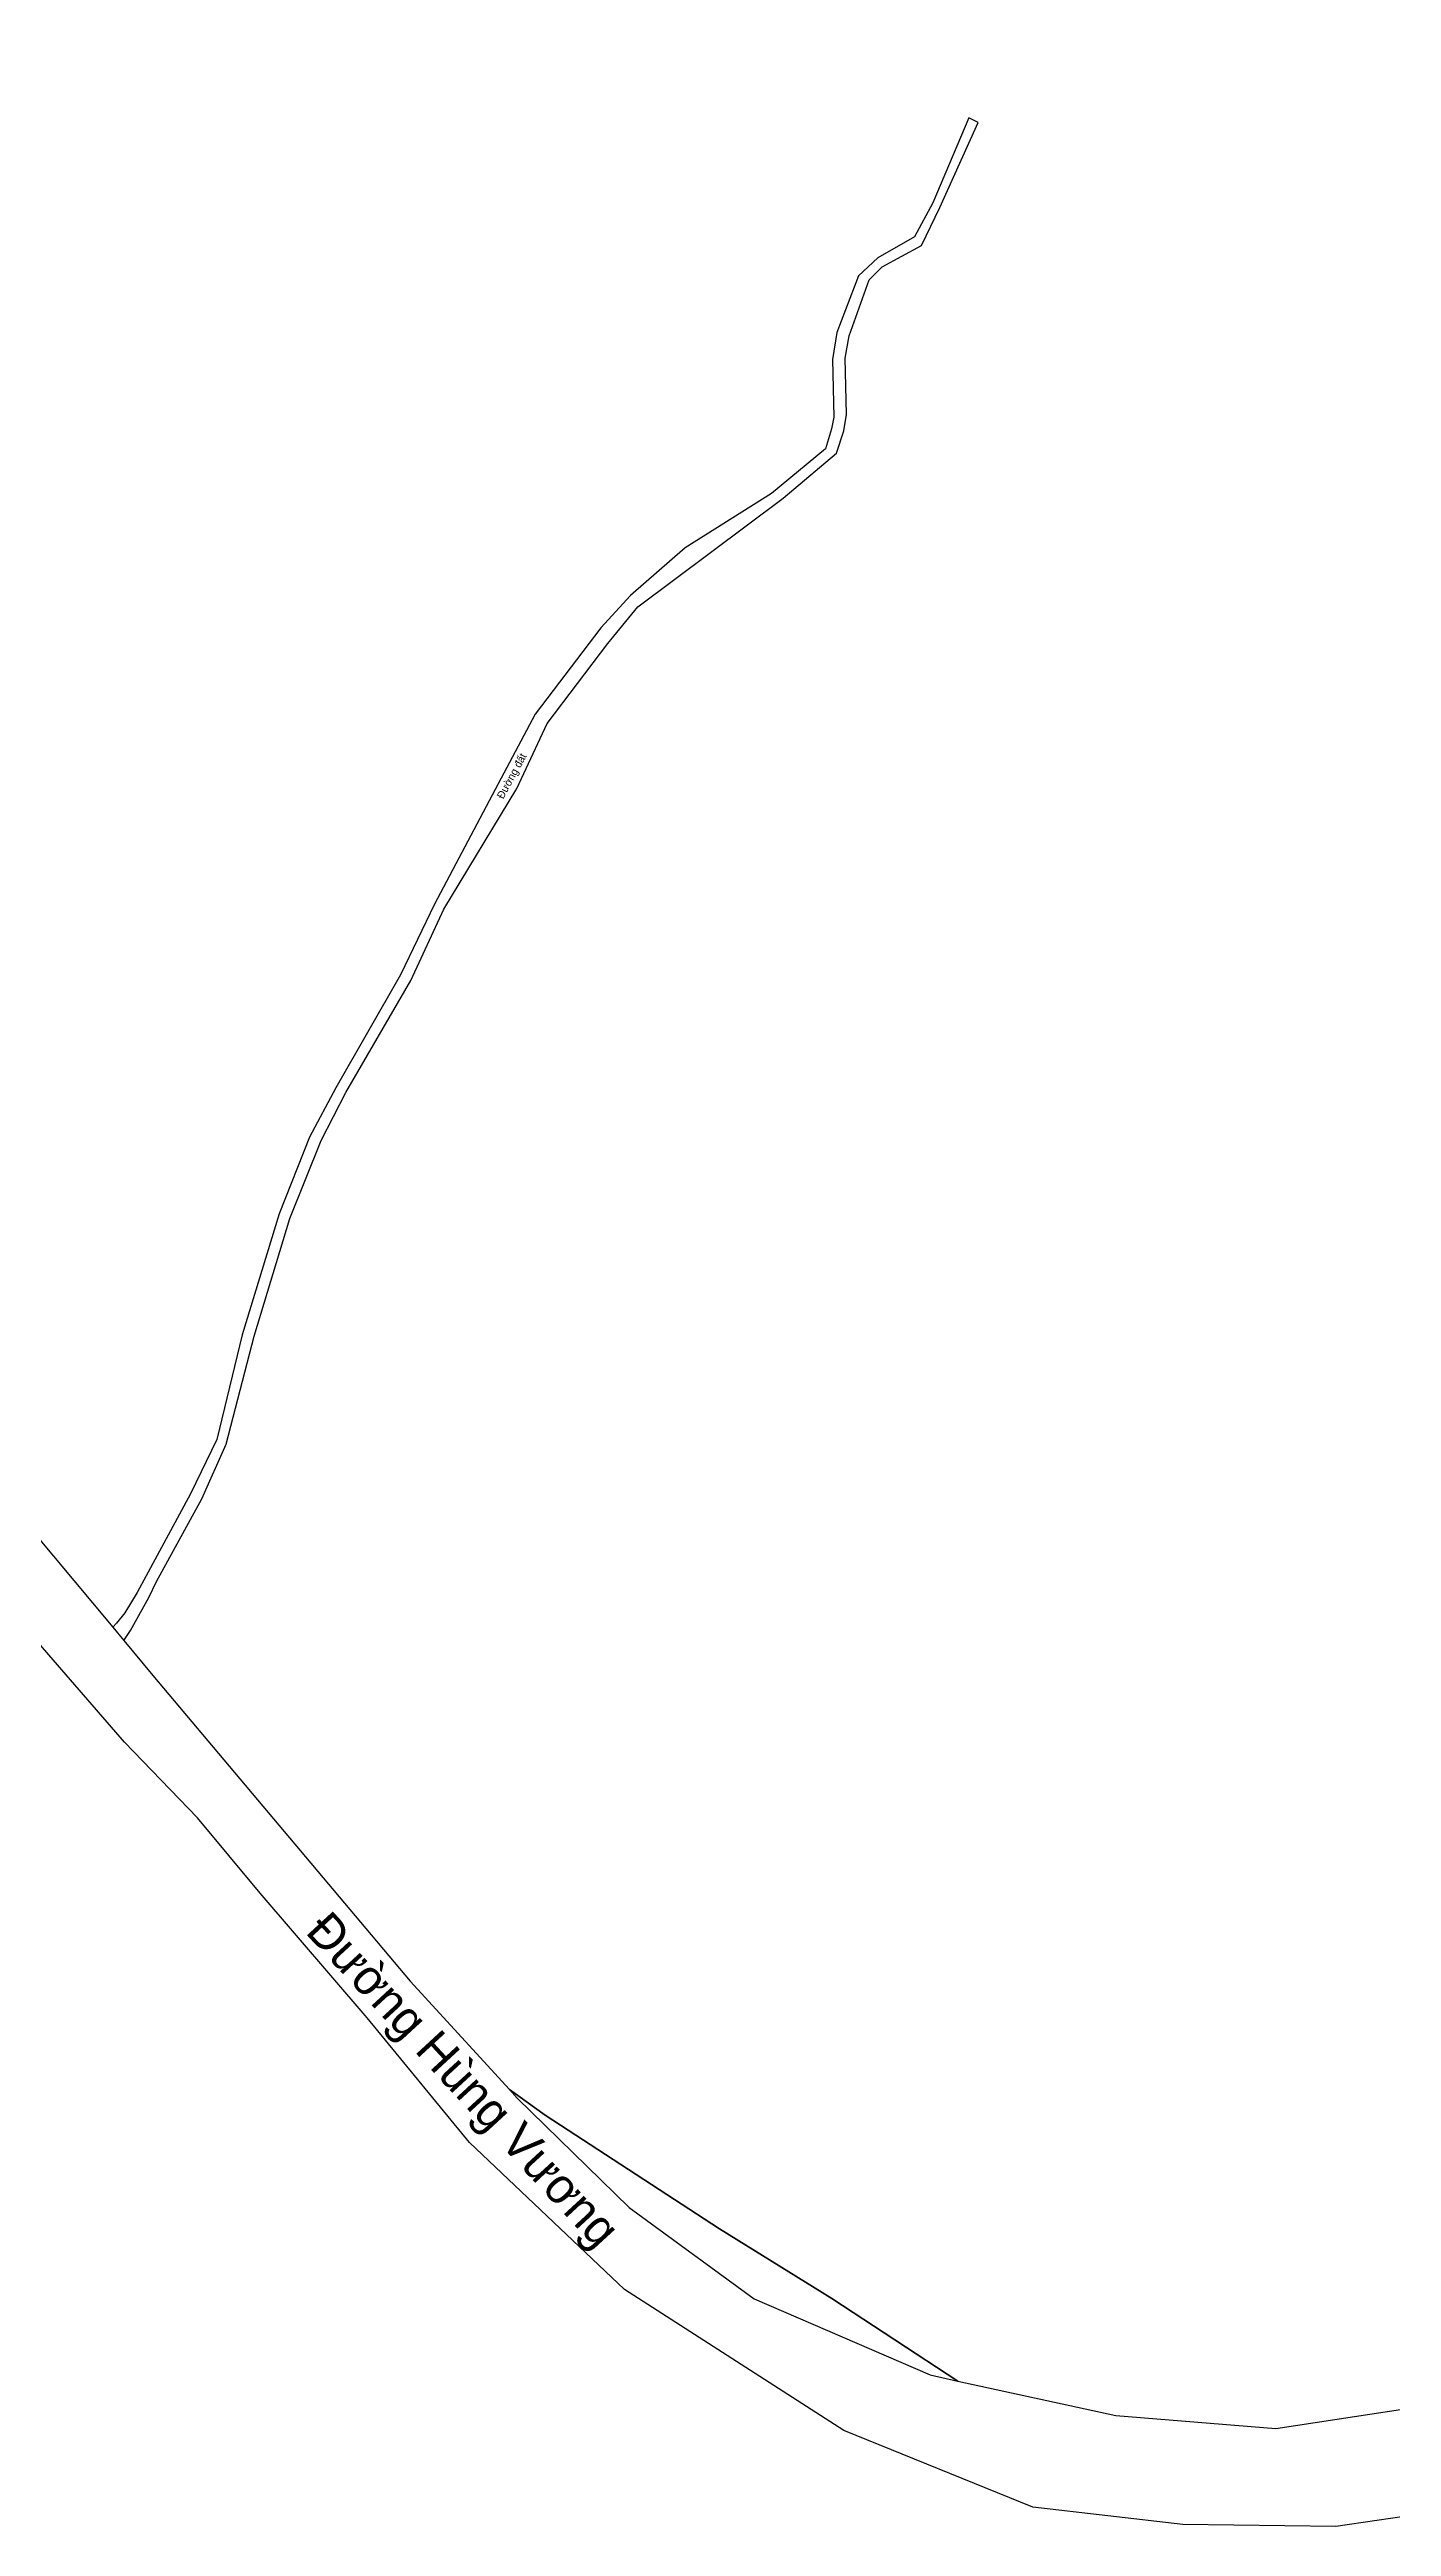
# Model space of a CAD drawing. Extents: x 548434 to 553028, y 1835329 to 1842282.
# Drawn here: x 549654 to 549990, y 1840490 to 1841110 of the extents above; entities that cross this region are included whole.
import ezdxf

# ---------------------------------------------------------------- set-up
doc = ezdxf.new("R2010")
doc.units = 0
for name, color, linetype in [('Level 3', 7, 'Continuous'), ('Level 30', 7, 'Continuous'), ('Level 5', 7, 'Continuous')]:
    doc.layers.add(name, color=color, linetype=linetype)

msp = doc.modelspace()

# ---------------------------------------------------------------- linework, layer by layer
at = {"layer": 'Level 30'}
msp.add_line((549669.5053, 1840714.8762), (549672.2492, 1840711.5806), dxfattribs=at)
for points in [[(549187.6704, 1841360.3578), (549209.07, 1841329.57), (549235.24, 1841297.09), (549252.95, 1841272.88), (549279.39, 1841235.2), (549301.38, 1841203.26), (549317.57, 1841180.2), (549346.39, 1841145.19), (549360.8, 1841121.36), (549398.77, 1841067.96), (549434.55, 1841016.72), (549487.98, 1840943.83), (549493.26, 1840936.78), (549497.13, 1840931.39), (549508.39, 1840916.08), (549558.64, 1840850.08), (549590.49, 1840810), (549641.64, 1840748.24), (549643.73, 1840750), (549646.96, 1840746.18), (549644.94, 1840744.38), (549669.5053, 1840714.8762)], [(549672.2492, 1840711.5806), (549673.94, 1840714.12), (549678.53, 1840722.31), (549680.42, 1840726.3), (549691.79, 1840747), (549697.87, 1840760.67), (549704.91, 1840787.7), (549713.84, 1840817.17), (549721.7, 1840836.69), (549727.83, 1840848.73), (549744.12, 1840876.75), (549752.36, 1840894.59), (549770.68, 1840924.79), (549778.25, 1840941.1), (549793.43, 1840961.07), (549800.99, 1840970.29), (549837.33, 1840997.46), (549850.69, 1841008.72), (549852.5, 1841014.28), (549853.18, 1841018.4), (549852.88, 1841032.49), (549853.87, 1841038.04), (549858.84, 1841052.11), (549862.12, 1841055.33), (549871.95, 1841060.68), (549876.58, 1841070.15), (549886.14, 1841091.5), (549883.82, 1841092.59), (549874.84, 1841071.38), (549870.24, 1841062.84), (549861, 1841057.61), (549856.22, 1841053.13), (549850.75, 1841038.9), (549849.65, 1841032.19), (549850.03, 1841017.74), (549849.42, 1841014.77), (549847.9, 1841009.76), (549834.4, 1840998.63), (549812.79, 1840985), (549799.1, 1840973.08), (549791.72, 1840965.02), (549775.28, 1840943.38), (549765.98, 1840926), (549750.03, 1840895.86), (549741.54, 1840878.18), (549725.32, 1840849.87), (549718.73, 1840837.52), (549711.17, 1840818.36), (549701.87, 1840788.08), (549695.52, 1840761.84), (549688.94, 1840748.27), (549675.62, 1840723.63), (549672.56, 1840718.52), (549670.48, 1840715.88), (549669.5053, 1840714.8762)], [(550009.8936, 1840494.8313), (549975.71, 1840489.86), (549937.41, 1840490.36), (549899.82, 1840494.72), (549852.53, 1840513.86), (549797.62, 1840549.18), (549758.84, 1840585.96), (549733.22, 1840617.18), (549706.37, 1840648.32), (549690.7095, 1840667.2271), (549672.47, 1840686.15), (549646.47, 1840716.04)], [(549672.2492, 1840711.5806), (549679.56, 1840702.8), (549743.92, 1840626.33), (549768.8272, 1840599.1965)], [(549768.8272, 1840599.1965), (549770.77, 1840597.08), (549798.77, 1840569.67), (549830.05, 1840546.85), (549874.16, 1840527.77), (549881.0974, 1840526.2573)], [(549768.8272, 1840599.1965), (549777.75, 1840592.76), (549821.42, 1840564.36), (549849.53, 1840546.92), (549881.0974, 1840526.2573)], [(549881.0974, 1840526.2573), (549920.57, 1840517.65), (549960.6316, 1840514.389), (550003.8918, 1840520.9559), (550033.2151, 1840528.2193), (550047.0476, 1840532.6705), (550069.7013, 1840541.1039), (550124.8228, 1840564.2321), (550162.8043, 1840578.9917), (550170.8461, 1840581.7159), (550183.7614, 1840585.7051), (550202.7393, 1840590.5663), (550220.4845, 1840593.9068), (550230.3259, 1840594.9555)]]:
    msp.add_lwpolyline(points, dxfattribs=at)
for points in [[(549670.48, 1840715.88), (549669.5053, 1840714.8762), (549672.2492, 1840711.5806), (549673.94, 1840714.12), (549678.53, 1840722.31), (549680.42, 1840726.3), (549691.79, 1840747), (549697.87, 1840760.67), (549704.91, 1840787.7), (549713.84, 1840817.17), (549721.7, 1840836.69), (549727.83, 1840848.73), (549744.12, 1840876.75), (549752.36, 1840894.59), (549770.68, 1840924.79), (549778.25, 1840941.1), (549793.43, 1840961.07), (549800.99, 1840970.29), (549837.33, 1840997.46), (549850.69, 1841008.72), (549852.5, 1841014.28), (549853.18, 1841018.4), (549852.88, 1841032.49), (549853.87, 1841038.04), (549858.84, 1841052.11), (549862.12, 1841055.33), (549871.95, 1841060.68), (549876.58, 1841070.15), (549886.14, 1841091.5), (549883.82, 1841092.59), (549874.84, 1841071.38), (549870.24, 1841062.84), (549861, 1841057.61), (549856.22, 1841053.13), (549850.75, 1841038.9), (549849.65, 1841032.19), (549850.03, 1841017.74), (549849.42, 1841014.77), (549847.9, 1841009.76), (549834.4, 1840998.63), (549812.79, 1840985), (549799.1, 1840973.08), (549791.72, 1840965.02), (549775.28, 1840943.38), (549765.98, 1840926), (549750.03, 1840895.86), (549741.54, 1840878.18), (549725.32, 1840849.87), (549718.73, 1840837.52), (549711.17, 1840818.36), (549701.87, 1840788.08), (549695.52, 1840761.84), (549688.94, 1840748.27), (549675.62, 1840723.63), (549672.56, 1840718.52)], [(549881.0974, 1840526.2573), (549849.53, 1840546.92), (549821.42, 1840564.36), (549777.75, 1840592.76), (549768.8272, 1840599.1965), (549770.77, 1840597.08), (549798.77, 1840569.67), (549830.05, 1840546.85), (549874.16, 1840527.77)]]:
    msp.add_lwpolyline(points, close=True, dxfattribs=at)

# ---------------------------------------------------------------- texts
at = {"layer": 'Level 3'}
msp.add_text('D', height=0.1, dxfattribs=at).set_placement((549960.599, 1840514.339))
msp.add_text('D', height=0.1, dxfattribs=at).set_placement((549960.599, 1840514.339))
at = {"layer": 'Level 5'}
for s, height, rotation, p in [('Đường đất', 1.92642, 61.4496722, (549767.23, 1840922.01)), ('Đường Hùng Vương', 8.78034, 312.6783833, (549717.48, 1840638.517))]:
    msp.add_text(s, height=height, rotation=rotation, dxfattribs=at).set_placement(p)

doc.saveas('drawing.dxf')
